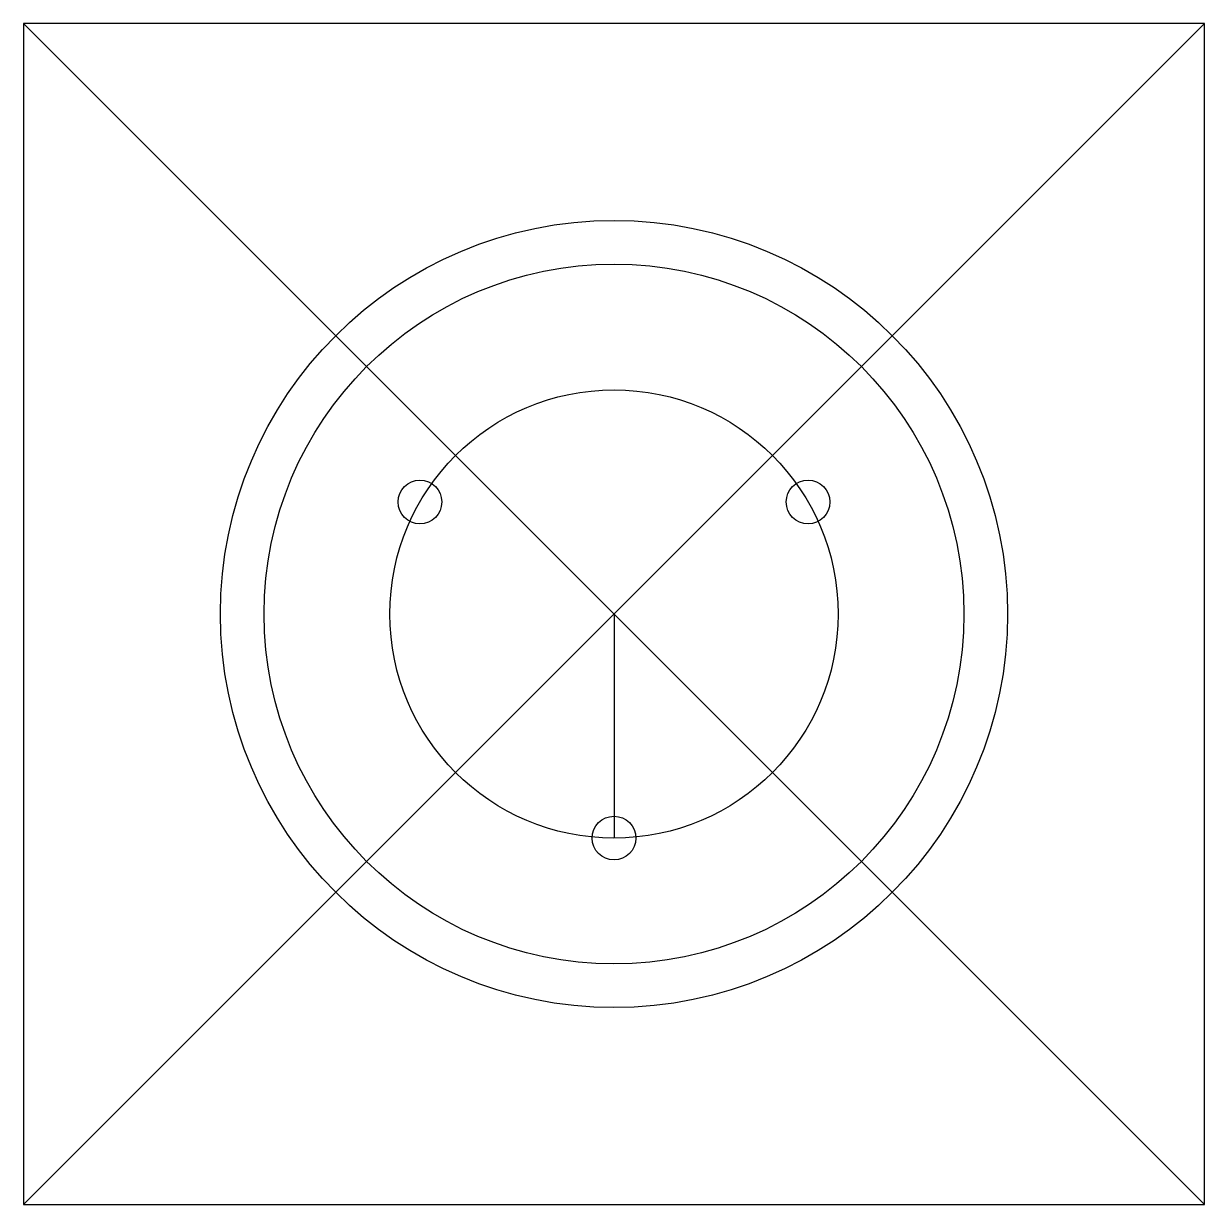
# Model space of a CAD drawing. Header units: millimetres. Extents: x -27 to 27, y -27 to 27.
import ezdxf

# ---------------------------------------------------------------- set-up
doc = ezdxf.new("R2010")
doc.units = ezdxf.units.MM
doc.layers.get('0').update_dxf_attribs({"linetype": 'CONTINUOUS'})

msp = doc.modelspace()

# ---------------------------------------------------------------- linework, layer by layer
for p, q in [((27, 27), (-27, -27)), ((-27, 27), (27, -27)), ((0, 0), (0, -10.25))]:
    msp.add_line(p, q)
msp.add_lwpolyline([(27, 27), (-27, 27), (-27, -27), (27, -27)], close=True)
for centre, radius in [((0, 0), 18), ((0, 0), 16), ((0, 0), 10.25), ((-8.877, 5.125), 1), ((8.877, 5.125), 1), ((0, -10.25), 1)]:
    msp.add_circle(centre, radius)

doc.saveas('drawing.dxf')
